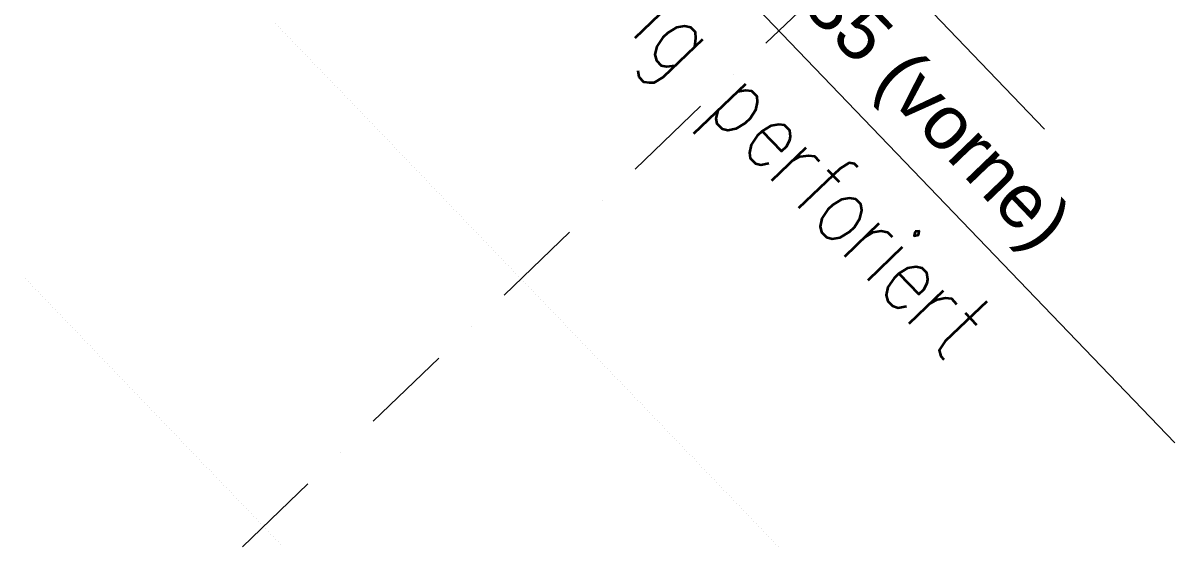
# Model space of a CAD drawing. Header units: metres. Extents: x 2687650.8 to 2687727.1, y 1234407.3 to 1234484.3.
# Drawn here: x 2687680.808 to 2687684.03, y 1234471.677 to 1234473.142 of the extents above; entities that cross this region are included whole.
import ezdxf

# ---------------------------------------------------------------- set-up
doc = ezdxf.new("R2010")
doc.units = ezdxf.units.M
doc.layers.add('PDF__Parzellengrenze', color=7, linetype='Continuous', true_color=0x7f7f7f)
for name, color, linetype in [('PDF_E_Text', 7, 'Continuous'), ('PDF_Ebene 2', 7, 'Continuous'), ('PDF_Text', 7, 'Continuous'), ('PDF_TITELBL_1', 7, 'Continuous')]:
    doc.layers.add(name, color=color, linetype=linetype)
doc.styles.add('PDF Arial', font='arial.ttf')

# ---------------------------------------------------------------- blocks, each defined once
blk = doc.blocks.new('A$C1c84ec86')
at = {"layer": 'PDF__Parzellengrenze', "lineweight": 18}
for points in [[(805.41, 3681.16), (805.41, 3706.56)], [(805.41, 3668.46), (805.41, 3668.46)], [(805.41, 3630.36), (805.41, 3655.76)], [(805.41, 3617.66), (805.41, 3617.66)], [(805.41, 3579.56), (805.41, 3604.96)], [(805.41, 3566.86), (805.41, 3566.86)], [(805.41, 3528.76), (805.41, 3554.16)], [(805.41, 3516.06), (805.41, 3516.06)], [(805.41, 3477.96), (805.41, 3503.36)]]:
    blk.add_lwpolyline(points, dxfattribs=at)
at = {"layer": 'PDF_E_Text', "lineweight": 35}
for points in [[(848.16, 3675.66), (846.89, 3675.66), (845.62, 3674.81), (844.99, 3671.85), (844.99, 3655.76)], [(900.23, 3675.66), (900.23, 3659.57), (900.87, 3656.61), (902.35, 3655.76), (903.62, 3655.76)], [(771.54, 3665.28), (773.66, 3668.04), (774.93, 3669.09), (776.83, 3669.09), (778.31, 3668.04), (778.95, 3665.28), (778.95, 3655.76)], [(792.28, 3666.13), (790.8, 3668.04), (789.53, 3669.09), (787.63, 3669.09), (786.14, 3668.04), (784.87, 3666.13), (784.24, 3663.38), (784.24, 3661.47), (784.87, 3658.51), (786.14, 3656.61), (787.63, 3655.76), (789.53, 3655.76), (790.8, 3656.61), (792.28, 3658.51)], [(792.28, 3669.09), (792.28, 3653.85), (791.65, 3650.89), (790.8, 3650.04), (789.53, 3648.99), (787.63, 3648.99), (786.14, 3650.04)], [(809.64, 3669.09), (809.64, 3648.99)], [(809.64, 3666.13), (810.91, 3668.04), (812.18, 3669.09), (814.3, 3669.09), (815.57, 3668.04), (816.84, 3666.13), (817.47, 3663.38), (817.47, 3661.47), (816.84, 3658.51), (815.57, 3656.61), (814.3, 3655.76), (812.18, 3655.76), (810.91, 3656.61), (809.64, 3658.51)], [(822.34, 3663.38), (830.17, 3663.38), (830.17, 3665.28), (829.54, 3667.19), (828.9, 3668.04), (827.63, 3669.09), (825.51, 3669.09), (824.24, 3668.04), (822.97, 3666.13), (822.34, 3663.38), (822.34, 3661.47), (822.97, 3658.51), (824.24, 3656.61), (825.51, 3655.76), (827.63, 3655.76), (828.9, 3656.61), (830.17, 3658.51)], [(834.19, 3655.76), (834.19, 3669.09)], [(834.19, 3663.38), (834.83, 3666.13), (836.31, 3668.04), (837.58, 3669.09), (839.48, 3669.09)], [(842.87, 3669.09), (847.53, 3669.09)], [(863.62, 3655.76), (863.62, 3669.09)], [(863.62, 3663.38), (864.25, 3666.13), (865.52, 3668.04), (867, 3669.09), (868.91, 3669.09)], [(872.93, 3669.09), (872.93, 3655.76)], [(877.59, 3663.38), (885.63, 3663.38), (885.63, 3665.28), (884.99, 3667.19), (884.36, 3668.04), (882.88, 3669.09), (880.97, 3669.09), (879.49, 3668.04), (878.22, 3666.13), (877.59, 3663.38), (877.59, 3661.47), (878.22, 3658.51), (879.49, 3656.61), (880.97, 3655.76), (882.88, 3655.76), (884.36, 3656.61), (885.63, 3658.51)], [(889.65, 3655.76), (889.65, 3669.09)], [(889.65, 3663.38), (890.29, 3666.13), (891.56, 3668.04), (892.83, 3669.09), (894.94, 3669.09)], [(898.33, 3669.09), (902.99, 3669.09)]]:
    blk.add_lwpolyline(points, dxfattribs=at)
for points in [[(872.29, 3674.81), (872.93, 3673.75), (873.56, 3674.81), (872.93, 3675.66)], [(854.3, 3669.09), (852.82, 3668.04), (851.55, 3666.13), (850.92, 3663.38), (850.92, 3661.47), (851.55, 3658.51), (852.82, 3656.61), (854.3, 3655.76), (856.21, 3655.76), (857.69, 3656.61), (858.96, 3658.51), (859.59, 3661.47), (859.59, 3663.38), (858.96, 3666.13), (857.69, 3668.04), (856.21, 3669.09)]]:
    blk.add_lwpolyline(points, close=True, dxfattribs=at)
at = {"layer": 'PDF_Ebene 2', "lineweight": 20}
for points in [[(109.43, 3686.24), (965.22, 3686.24)], [(706.34, 3586.12), (706.34, 3586.12)], [(707.4, 3586.12), (707.4, 3586.12)], [(708.25, 3586.12), (708.25, 3586.12)], [(709.31, 3586.12), (709.31, 3586.12)], [(710.37, 3586.12), (710.37, 3586.12)], [(711.21, 3586.12), (711.21, 3586.12)], [(712.27, 3586.12), (712.27, 3586.12)], [(713.33, 3586.12), (713.33, 3586.12)], [(714.39, 3586.12), (714.39, 3586.12)], [(715.23, 3586.12), (715.23, 3586.12)], [(716.29, 3586.12), (716.29, 3586.12)], [(717.35, 3586.12), (717.35, 3586.12)], [(718.41, 3586.12), (718.41, 3586.12)], [(719.26, 3586.12), (719.26, 3586.12)], [(720.31, 3586.12), (720.31, 3586.12)], [(721.37, 3586.12), (721.37, 3586.12)], [(722.22, 3586.12), (722.22, 3586.12)], [(723.28, 3586.12), (723.28, 3586.12)], [(724.34, 3586.12), (724.34, 3586.12)], [(725.39, 3586.12), (725.39, 3586.12)], [(726.24, 3586.12), (726.24, 3586.12)], [(727.3, 3586.12), (727.3, 3586.12)], [(728.36, 3586.12), (728.36, 3586.12)], [(729.42, 3586.12), (729.42, 3586.12)], [(730.26, 3586.12), (730.26, 3586.12)], [(731.32, 3586.12), (731.32, 3586.12)], [(732.38, 3586.12), (732.38, 3586.12)], [(733.23, 3586.12), (733.23, 3586.12)], [(734.28, 3586.12), (734.28, 3586.12)], [(735.34, 3586.12), (735.34, 3586.12)], [(736.4, 3586.12), (736.4, 3586.12)], [(737.25, 3586.12), (737.25, 3586.12)], [(738.31, 3586.12), (738.31, 3586.12)], [(739.36, 3586.12), (739.36, 3586.12)], [(740.42, 3586.12), (740.42, 3586.12)], [(741.27, 3586.12), (741.27, 3586.12)], [(742.33, 3586.12), (742.33, 3586.12)], [(743.39, 3586.12), (743.39, 3586.12)], [(744.23, 3586.12), (744.23, 3586.12)], [(745.29, 3586.12), (745.29, 3586.12)], [(746.35, 3586.12), (746.35, 3586.12)], [(747.41, 3586.12), (747.41, 3586.12)], [(748.25, 3586.12), (748.25, 3586.12)], [(749.31, 3586.12), (749.31, 3586.12)], [(750.37, 3586.12), (750.37, 3586.12)], [(751.43, 3586.12), (751.43, 3586.12)], [(752.28, 3586.12), (752.28, 3586.12)], [(753.33, 3586.12), (753.33, 3586.12)], [(754.39, 3586.12), (754.39, 3586.12)], [(755.24, 3586.12), (755.24, 3586.12)], [(756.3, 3586.12), (756.3, 3586.12)], [(757.36, 3586.12), (757.36, 3586.12)], [(758.42, 3586.12), (758.42, 3586.12)], [(759.26, 3586.12), (759.26, 3586.12)], [(760.32, 3586.12), (760.32, 3586.12)], [(761.38, 3586.12), (761.38, 3586.12)], [(762.23, 3586.12), (762.23, 3586.12)], [(763.28, 3586.12), (763.28, 3586.12)], [(764.34, 3586.12), (764.34, 3586.12)], [(765.4, 3586.12), (765.4, 3586.12)], [(766.25, 3586.12), (766.25, 3586.12)], [(767.31, 3586.12), (767.31, 3586.12)], [(768.36, 3586.12), (768.36, 3586.12)], [(769.42, 3586.12), (769.42, 3586.12)], [(770.27, 3586.12), (770.27, 3586.12)], [(771.33, 3586.12), (771.33, 3586.12)], [(772.39, 3586.12), (772.39, 3586.12)], [(773.23, 3586.12), (773.23, 3586.12)], [(774.29, 3586.12), (774.29, 3586.12)], [(775.35, 3586.12), (775.35, 3586.12)], [(776.41, 3586.12), (776.41, 3586.12)], [(777.25, 3586.12), (777.25, 3586.12)], [(778.31, 3586.12), (778.31, 3586.12)], [(779.37, 3586.12), (779.37, 3586.12)], [(780.43, 3586.12), (780.43, 3586.12)], [(781.28, 3586.12), (781.28, 3586.12)], [(782.33, 3586.12), (782.33, 3586.12)], [(783.39, 3586.12), (783.39, 3586.12)], [(784.24, 3586.12), (784.24, 3586.12)], [(785.3, 3586.12), (785.3, 3586.12)], [(786.36, 3586.12), (786.36, 3586.12)], [(787.41, 3586.12), (787.41, 3586.12)], [(788.26, 3586.12), (788.26, 3586.12)], [(789.32, 3586.12), (789.32, 3586.12)], [(790.38, 3586.12), (790.38, 3586.12)], [(791.44, 3586.12), (791.44, 3586.12)], [(792.28, 3586.12), (792.28, 3586.12)], [(793.34, 3586.12), (793.34, 3586.12)], [(794.4, 3586.12), (794.4, 3586.12)], [(795.25, 3586.12), (795.25, 3586.12)], [(796.3, 3586.12), (796.3, 3586.12)], [(797.36, 3586.12), (797.36, 3586.12)], [(798.42, 3586.12), (798.42, 3586.12)], [(799.27, 3586.12), (799.27, 3586.12)], [(800.33, 3586.12), (800.33, 3586.12)], [(801.38, 3586.12), (801.38, 3586.12)], [(802.44, 3586.12), (802.44, 3586.12)], [(803.29, 3586.12), (803.29, 3586.12)], [(804.35, 3586.12), (804.35, 3586.12)], [(805.41, 3586.12), (805.41, 3586.12)], [(806.25, 3586.12), (806.25, 3586.12)], [(807.31, 3586.12), (807.31, 3586.12)], [(808.37, 3586.12), (808.37, 3586.12)], [(809.43, 3586.12), (809.43, 3586.12)], [(810.27, 3586.12), (810.27, 3586.12)], [(811.33, 3586.12), (811.33, 3586.12)], [(812.39, 3586.12), (812.39, 3586.12)], [(813.45, 3586.12), (813.45, 3586.12)], [(814.3, 3586.12), (814.3, 3586.12)], [(815.35, 3586.12), (815.35, 3586.12)], [(816.41, 3586.12), (816.41, 3586.12)], [(817.26, 3586.12), (817.26, 3586.12)], [(818.32, 3586.12), (818.32, 3586.12)], [(819.38, 3586.12), (819.38, 3586.12)], [(820.43, 3586.12), (820.43, 3586.12)], [(821.28, 3586.12), (821.28, 3586.12)], [(822.34, 3586.12), (822.34, 3586.12)], [(823.4, 3586.12), (823.4, 3586.12)], [(824.24, 3586.12), (824.24, 3586.12)], [(825.3, 3586.12), (825.3, 3586.12)], [(826.36, 3586.12), (826.36, 3586.12)], [(827.42, 3586.12), (827.42, 3586.12)], [(828.27, 3586.12), (828.27, 3586.12)], [(829.32, 3586.12), (829.32, 3586.12)], [(830.38, 3586.12), (830.38, 3586.12)], [(831.44, 3586.12), (831.44, 3586.12)], [(832.29, 3586.12), (832.29, 3586.12)], [(833.35, 3586.12), (833.35, 3586.12)], [(834.4, 3586.12), (834.4, 3586.12)], [(835.25, 3586.12), (835.25, 3586.12)], [(836.31, 3586.12), (836.31, 3586.12)], [(837.37, 3586.12), (837.37, 3586.12)], [(838.43, 3586.12), (838.43, 3586.12)], [(839.27, 3586.12), (839.27, 3586.12)], [(840.33, 3586.12), (840.33, 3586.12)], [(841.39, 3586.12), (841.39, 3586.12)], [(842.45, 3586.12), (842.45, 3586.12)], [(843.29, 3586.12), (843.29, 3586.12)], [(844.35, 3586.12), (844.35, 3586.12)], [(845.41, 3586.12), (845.41, 3586.12)], [(846.26, 3586.12), (846.26, 3586.12)], [(847.32, 3586.12), (847.32, 3586.12)], [(848.37, 3586.12), (848.37, 3586.12)], [(849.43, 3586.12), (849.43, 3586.12)], [(850.28, 3586.12), (850.28, 3586.12)], [(851.34, 3586.12), (851.34, 3586.12)], [(852.4, 3586.12), (852.4, 3586.12)], [(853.46, 3586.12), (853.46, 3586.12)], [(854.3, 3586.12), (854.3, 3586.12)], [(855.36, 3586.12), (855.36, 3586.12)], [(856.42, 3586.12), (856.42, 3586.12)], [(857.27, 3586.12), (857.27, 3586.12)], [(858.32, 3586.12), (858.32, 3586.12)], [(859.38, 3586.12), (859.38, 3586.12)], [(860.44, 3586.12), (860.44, 3586.12)], [(861.29, 3586.12), (861.29, 3586.12)], [(862.35, 3586.12), (862.35, 3586.12)], [(863.4, 3586.12), (863.4, 3586.12)], [(864.46, 3586.12), (864.46, 3586.12)], [(865.31, 3586.12), (865.31, 3586.12)], [(866.37, 3586.12), (866.37, 3586.12)], [(867.43, 3586.12), (867.43, 3586.12)], [(868.27, 3586.12), (868.27, 3586.12)], [(869.33, 3586.12), (869.33, 3586.12)], [(870.39, 3586.12), (870.39, 3586.12)], [(871.45, 3586.12), (871.45, 3586.12)], [(872.29, 3586.12), (872.29, 3586.12)], [(873.35, 3586.12), (873.35, 3586.12)], [(874.41, 3586.12), (874.41, 3586.12)], [(875.26, 3586.12), (875.26, 3586.12)], [(876.32, 3586.12), (876.32, 3586.12)], [(877.37, 3586.12), (877.37, 3586.12)], [(878.43, 3586.12), (878.43, 3586.12)], [(879.28, 3586.12), (879.28, 3586.12)], [(880.34, 3586.12), (880.34, 3586.12)], [(881.4, 3586.12), (881.4, 3586.12)], [(882.45, 3586.12), (882.45, 3586.12)], [(883.3, 3586.12), (883.3, 3586.12)], [(884.36, 3586.12), (884.36, 3586.12)], [(885.42, 3586.12), (885.42, 3586.12)], [(886.26, 3586.12), (886.26, 3586.12)], [(887.32, 3586.12), (887.32, 3586.12)], [(888.38, 3586.12), (888.38, 3586.12)], [(889.44, 3586.12), (889.44, 3586.12)], [(890.29, 3586.12), (890.29, 3586.12)], [(891.34, 3586.12), (891.34, 3586.12)], [(892.4, 3586.12), (892.4, 3586.12)], [(893.46, 3586.12), (893.46, 3586.12)], [(894.31, 3586.12), (894.31, 3586.12)], [(895.37, 3586.12), (895.37, 3586.12)], [(896.42, 3586.12), (896.42, 3586.12)], [(897.27, 3586.12), (897.27, 3586.12)], [(898.33, 3586.12), (898.33, 3586.12)], [(899.39, 3586.12), (899.39, 3586.12)], [(900.45, 3586.12), (900.45, 3586.12)], [(901.29, 3586.12), (901.29, 3586.12)], [(902.35, 3586.12), (902.35, 3586.12)], [(903.41, 3586.12), (903.41, 3586.12)], [(904.47, 3586.12), (904.47, 3586.12)], [(905.31, 3586.12), (905.31, 3586.12)], [(906.37, 3586.12), (906.37, 3586.12)], [(907.43, 3586.12), (907.43, 3586.12)], [(908.28, 3586.12), (908.28, 3586.12)], [(909.34, 3586.12), (909.34, 3586.12)], [(709.31, 3486.21), (709.31, 3486.21)], [(710.37, 3486.21), (710.37, 3486.21)], [(711.21, 3486.21), (711.21, 3486.21)], [(712.27, 3486.21), (712.27, 3486.21)], [(713.33, 3486.21), (713.33, 3486.21)], [(714.39, 3486.21), (714.39, 3486.21)], [(715.23, 3486.21), (715.23, 3486.21)], [(716.29, 3486.21), (716.29, 3486.21)], [(717.35, 3486.21), (717.35, 3486.21)], [(718.41, 3486.21), (718.41, 3486.21)], [(719.26, 3486.21), (719.26, 3486.21)], [(720.31, 3486.21), (720.31, 3486.21)], [(721.37, 3486.21), (721.37, 3486.21)], [(722.22, 3486.21), (722.22, 3486.21)], [(723.28, 3486.21), (723.28, 3486.21)], [(724.34, 3486.21), (724.34, 3486.21)], [(725.39, 3486.21), (725.39, 3486.21)], [(726.24, 3486.21), (726.24, 3486.21)], [(727.3, 3486.21), (727.3, 3486.21)], [(728.36, 3486.21), (728.36, 3486.21)], [(729.42, 3486.21), (729.42, 3486.21)], [(730.26, 3486.21), (730.26, 3486.21)], [(731.32, 3486.21), (731.32, 3486.21)], [(732.38, 3486.21), (732.38, 3486.21)], [(733.23, 3486.21), (733.23, 3486.21)], [(734.28, 3486.21), (734.28, 3486.21)], [(735.34, 3486.21), (735.34, 3486.21)], [(736.4, 3486.21), (736.4, 3486.21)], [(737.25, 3486.21), (737.25, 3486.21)], [(738.31, 3486.21), (738.31, 3486.21)], [(739.36, 3486.21), (739.36, 3486.21)], [(740.42, 3486.21), (740.42, 3486.21)], [(741.27, 3486.21), (741.27, 3486.21)], [(742.33, 3486.21), (742.33, 3486.21)], [(743.39, 3486.21), (743.39, 3486.21)], [(744.23, 3486.21), (744.23, 3486.21)], [(745.29, 3486.21), (745.29, 3486.21)], [(746.35, 3486.21), (746.35, 3486.21)], [(747.41, 3486.21), (747.41, 3486.21)], [(748.25, 3486.21), (748.25, 3486.21)], [(749.31, 3486.21), (749.31, 3486.21)], [(750.37, 3486.21), (750.37, 3486.21)], [(751.43, 3486.21), (751.43, 3486.21)], [(752.28, 3486.21), (752.28, 3486.21)], [(753.33, 3486.21), (753.33, 3486.21)], [(754.39, 3486.21), (754.39, 3486.21)], [(755.24, 3486.21), (755.24, 3486.21)], [(756.3, 3486.21), (756.3, 3486.21)], [(757.36, 3486.21), (757.36, 3486.21)], [(758.42, 3486.21), (758.42, 3486.21)], [(759.26, 3486.21), (759.26, 3486.21)], [(760.32, 3486.21), (760.32, 3486.21)], [(761.38, 3486.21), (761.38, 3486.21)], [(762.23, 3486.21), (762.23, 3486.21)], [(763.28, 3486.21), (763.28, 3486.21)], [(764.34, 3486.21), (764.34, 3486.21)], [(765.4, 3486.21), (765.4, 3486.21)], [(766.25, 3486.21), (766.25, 3486.21)], [(767.31, 3486.21), (767.31, 3486.21)], [(768.36, 3486.21), (768.36, 3486.21)], [(769.42, 3486.21), (769.42, 3486.21)], [(770.27, 3486.21), (770.27, 3486.21)], [(771.33, 3486.21), (771.33, 3486.21)], [(772.39, 3486.21), (772.39, 3486.21)], [(773.23, 3486.21), (773.23, 3486.21)], [(774.29, 3486.21), (774.29, 3486.21)], [(775.35, 3486.21), (775.35, 3486.21)], [(776.41, 3486.21), (776.41, 3486.21)], [(777.25, 3486.21), (777.25, 3486.21)], [(778.31, 3486.21), (778.31, 3486.21)], [(779.37, 3486.21), (779.37, 3486.21)], [(780.43, 3486.21), (780.43, 3486.21)], [(781.28, 3486.21), (781.28, 3486.21)], [(782.33, 3486.21), (782.33, 3486.21)], [(783.39, 3486.21), (783.39, 3486.21)], [(784.24, 3486.21), (784.24, 3486.21)], [(785.3, 3486.21), (785.3, 3486.21)], [(786.36, 3486.21), (786.36, 3486.21)], [(787.41, 3486.21), (787.41, 3486.21)], [(788.26, 3486.21), (788.26, 3486.21)], [(789.32, 3486.21), (789.32, 3486.21)], [(790.38, 3486.21), (790.38, 3486.21)], [(791.44, 3486.21), (791.44, 3486.21)], [(792.28, 3486.21), (792.28, 3486.21)], [(793.34, 3486.21), (793.34, 3486.21)], [(794.4, 3486.21), (794.4, 3486.21)], [(795.25, 3486.21), (795.25, 3486.21)], [(796.3, 3486.21), (796.3, 3486.21)], [(797.36, 3486.21), (797.36, 3486.21)], [(798.42, 3486.21), (798.42, 3486.21)], [(799.27, 3486.21), (799.27, 3486.21)], [(800.33, 3486.21), (800.33, 3486.21)], [(801.38, 3486.21), (801.38, 3486.21)], [(802.44, 3486.21), (802.44, 3486.21)], [(803.29, 3486.21), (803.29, 3486.21)], [(804.35, 3486.21), (804.35, 3486.21)], [(805.41, 3486.21), (805.41, 3486.21)], [(806.25, 3486.21), (806.25, 3486.21)], [(807.31, 3486.21), (807.31, 3486.21)], [(808.37, 3486.21), (808.37, 3486.21)], [(809.43, 3486.21), (809.43, 3486.21)], [(810.27, 3486.21), (810.27, 3486.21)], [(811.33, 3486.21), (811.33, 3486.21)], [(812.39, 3486.21), (812.39, 3486.21)]]:
    blk.add_lwpolyline(points, dxfattribs=at)
at = {"layer": 'PDF_TITELBL_1', "lineweight": 18}
blk.add_lwpolyline([(559.02, 3720.95), (876.74, 3720.74)], dxfattribs=at)
at = {"layer": 'PDF_Text', "insert": (696.61, 3690.65), "char_height": 15.0028, "attachment_point": 7, "style": 'PDF Arial'}
blk.add_mtext('mit Netz K335 (vorne)', dxfattribs=at)

msp = doc.modelspace()

# ---------------------------------------------------------------- block references
at = {"xscale": 0.01, "yscale": 0.01, "zscale": 0.01, "rotation": 313.8734409291175}
msp.add_blockref('A$C1c84ec86', (2687650.7677, 1234453.3784), dxfattribs=at)

doc.saveas('drawing.dxf')
